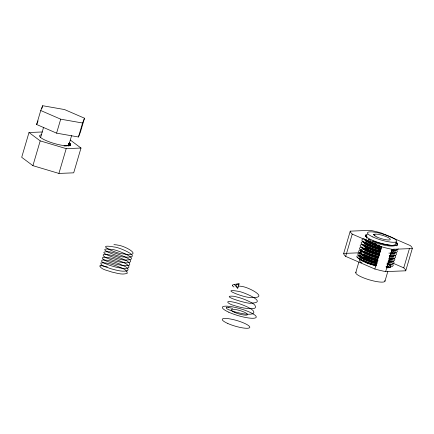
<?xml version="1.0" encoding="UTF-8"?>
<svg xmlns="http://www.w3.org/2000/svg" width="434" height="434" viewBox="0 0 434 434"><rect width="100%" height="100%" fill="white"/><g stroke="black" fill="none" stroke-linecap="round" stroke-linejoin="round"><path stroke-width="0.65" d="M393.215 258.886L393.02 259.429M392.39 261.691L392.038 262.38M360.394 251.08L360.502 250.809M359.591 253.776L359.585 254.08M64.02 145.96C65.67 145.949 69.765 145.965 68.816 143.345M42.44 131.969L28.997 132.511L21.7 157.303L32.908 165.669L58.91 173.432L73.699 172.83L80.995 148.037L70.319 140.073M36.63 124.498L40.742 110.524L42.662 105.717L64.541 109.558L84.5 118.211L80.388 132.186L78.467 136.992L56.588 133.151L36.63 124.498L38.073 120.896M41.729 108.891L42.662 105.717M40.53 137.676L43.557 127.395M32.908 165.669L40.205 140.876L28.997 132.511M56.588 133.151L60.7 119.176L40.742 110.524M58.91 173.432L66.207 148.64L80.995 148.037M68.973 144.517L71.583 135.663M78.467 136.992L82.579 123.017L84.5 118.211M343.685 253.429L350.238 231.154L370.327 230.335A32.29 6.602 16.4 0 1 381.128 232.933L410.309 245.579A32.29 6.602 16.4 0 1 412.3 248.53L405.741 270.805L385.658 271.619A32.29 6.602 16.4 0 1 374.857 269.026L345.676 256.38A32.29 6.602 16.4 0 1 343.685 253.429L359.753 252.778M345.676 256.38L352.234 234.105A32.29 6.602 16.4 0 1 350.238 231.154M355.761 272.612L358.815 262.234M374.857 269.026L381.41 246.751L352.234 234.105M385.658 271.619L392.211 249.344L412.3 248.53M384.969 281.189L387.828 271.456M405.741 270.805A32.29 6.602 16.4 0 0 403.75 267.854L409.49 248.362M395.602 250.852L395.586 250.055M398.276 248.904C396.893 250.857 393.893 250.196 391.815 250.282M394.777 253.651L394.848 253.179M391.506 264.778L391.284 265.109M397.175 245.416L397.159 244.326L395.992 242.948M395.564 250.939L395.119 251.4M393.85 256.624L393.996 255.772M359.645 253.646L360.052 253.31M397.121 245.498L396.698 245.866M394.62 253.906L394.278 254.194M392.949 259.505L392.591 259.792M393.714 256.782L393.437 256.993M363.03 242.373L363.556 242.08M68.615 146.036L69.25 145.146L68.849 143.876M391.951 262.456L391.381 262.771M360.681 250.635L361.582 250.223M393.323 257.058L392.938 257.232M393.92 254.384L393.486 254.541M392.227 259.977L391.614 260.172M390.529 265.57L389.9 265.76M394.49 251.693L393.828 251.872M390.925 262.923L387.812 263.221M392.466 257.378L391.294 257.579M234.425 284.482L239.156 283.516L237.691 288.485L234.425 284.482L232.96 284.807A16.454 2.734 18 0 0 232.461 285.556M391.191 261.051L388.17 261.273M238.95 284.216L236.302 284.747L236.053 285.588L237.897 287.791M390.231 262.022L389.976 262.06M389.499 264.534L389.238 264.577M100.287 265.825L100.004 265.885A8.268 1.416 17.2 0 0 99.695 266.047C101.762 269.883 107.909 270.458 111.804 272.047C116.768 272.991 122.475 275.297 127.346 273.181C127.021 268.863 120.207 267.838 116.92 266.015C111.771 264.425 106.314 262.179 100.851 262.966C100.032 266.14 108.326 267.42 110.545 268.657C116.046 270.062 121.943 272.096 127.629 270.767C130.254 267.463 121.639 265.326 119.73 263.997C114.175 261.952 108.343 259.825 102.343 260.004C98.578 261.859 107.985 264.447 109.102 265.131C115.005 266.997 121.211 268.874 127.466 268.277C132.224 266.633 124.601 262.852 122.686 262.131C116.849 259.624 110.67 257.536 104.29 257.15C98.789 257.487 106.471 261.48 108.343 261.767C114.413 263.943 120.804 265.76 127.303 265.619C132.929 265.489 127.601 260.552 124.965 260.047C119.117 257.243 112.84 255.197 106.384 254.433C100.238 253.564 104.019 257.357 107.263 258.197C113.377 260.736 119.892 262.51 126.516 262.868C141.544 261.534 111.267 251.091 108.712 251.828C92.106 251.026 123.413 261.371 125.697 259.993C143.508 260.042 115.021 248.975 111.505 249.382C91.997 246.924 120.565 257.932 124.417 256.966C145.048 258.724 119.513 247.12 114.218 247.011C92.675 243.132 117.408 254.156 123.251 253.863C144.343 257.102 126.028 246.024 117.771 245.123A12.114 2.338 18.4 0 0 116.838 244.917L113.914 244.63M365.667 236.394L366.914 236.28M361.332 251.15L362.184 251.058M363.844 242.785L364.712 242.698M394.305 249.154L393.893 249.208M389.092 266.704L386.965 266.845M392.58 254.736L390.443 254.872M391.614 256.494L391.235 256.537M390.877 259.006L390.443 259.06M363.415 238.787C356.911 241.06 372.79 245.85 374.081 246.637M358.077 255.762L356.851 256.174L356.9 257.074L360.985 260.389L367.641 263.395L376.126 266.02M392.992 252.81L390.801 252.924M390.237 256.125L389.949 256.152M390.432 260.367L388.69 260.438M360.508 249.892C353.352 251.997 368.602 256.662 370.121 257.546M363.041 241.532C355.658 243.599 371.271 248.405 372.811 249.273M362.265 244.315C354.361 245.98 371.032 251.563 372.285 252.154M393.448 249.252L392.971 249.284M392.575 252.04L391.322 252.083M359.943 252.659C352.028 254.612 368.374 259.733 369.963 260.557M390.595 258.452L389.043 258.49M226.846 307.229C223.483 308.753 234.132 311.433 235.092 311.905C240.827 313.321 246.924 315.095 252.838 313.82C256.711 311.145 249.1 307.945 247.049 306.811C241.467 304.267 235.57 302.14 229.434 301.489C224.356 301.5 231.653 305.053 233.226 305.211C239.367 307.256 245.818 308.883 252.333 308.655C258.132 308.786 255.062 304.115 251.774 302.889C246.132 299.672 239.904 297.507 233.546 296.238C217.884 295.087 249.561 304.755 251.243 303.106C269.156 302.644 242.026 291.371 238.12 291.301C217.976 287.769 246.111 298.375 250.19 297.306C270.924 299.053 248.97 287.265 242.356 286.554A6.147 1.052 19.7 0 0 241.537 286.353L238.423 286.001M388.229 265.982L387.475 266.009M361.712 247.087C353.553 248.758 369.432 254.036 371.021 254.791M390.356 257.644L389.569 257.655M365.26 235.939L366.833 235.982M386.933 266.009L387.209 266.009M390.925 253.065C392.987 253.516 399.638 253.12 396.605 249.74M386.808 266.986C388.869 267.431 395.531 267.056 392.515 263.671M390.03 255.843C392.173 256.369 398.987 255.81 395.678 252.409M389.141 258.626C391.18 259.027 397.918 258.816 395.027 255.371M388.251 261.404C390.356 261.886 397.278 261.512 394.099 258.04M387.356 264.181C389.374 264.545 396.193 264.507 393.443 260.997M373.457 234.322L373.853 234.371M102.576 265.841L107.361 266.91M373.934 234.382L374.341 234.441M228.355 307.364L232.619 308.39M60.7 119.176L82.579 123.017M385.066 244.57L384.676 244.494M379.712 254.248L378.92 254.058M379.056 256.174L376.273 255.48M378.811 257.015L376.82 256.527M377.906 259.776L377.113 259.592M381.367 247.787L375.074 246.045M381.123 248.628L380.325 248.438M380.461 250.554L373.424 248.557M379.821 251.297L380.217 251.389M377.249 261.707L368.39 259.087M377.005 262.543L376.207 262.353M376.099 265.31L372.133 264.268M379.56 253.315L373.278 251.563M376.343 264.469L368.211 262.098M381.264 248.568L379.929 248.335M377.754 258.848L368.585 256.071M380.352 251.329L379.023 251.102M377.146 262.489L375.811 262.255M376.235 265.25L371.797 264.062M379.441 254.091L378.123 253.863M378.529 256.857L376.424 256.423M376.712 259.489L377.618 259.619M379.907 251.221L378.627 250.998M378.996 253.982L377.721 253.76M377.168 259.51L372.312 258.154M379.528 248.237L380.379 248.351M375.41 262.152L376.256 262.272M376.723 259.396L372.746 258.29M379.929 248.237L376.392 247.261M378.231 250.895L379.018 250.998M375.811 262.158L373.034 261.507M377.325 253.657L378.106 253.76M379.484 248.123L376.831 247.391M377.83 250.792L378.573 250.885M375.367 262.044L372.708 261.306M376.929 253.554L377.661 253.646M376.745 256.402L370.679 254.574M377.434 250.684L378.128 250.765M376.533 253.445L377.217 253.527M376.3 256.288L371.097 254.715M377.037 250.575L377.683 250.646M376.137 253.337L376.772 253.407M378.448 244.939L378.844 245.053M375.871 255.371L374.694 255.035M376.641 250.461L377.244 250.526M375.741 253.223L376.327 253.282M376.251 250.353L376.799 250.402M375.887 253.158L372.003 251.959M375.92 250.147L376.359 250.277M375.448 253.033L372.426 252.1M375.481 250.017L375.86 250.239M372.274 261.176L372.643 261.393M371.363 263.932L371.743 264.154M40.205 140.876L66.207 148.64M374.303 254.921L370.18 253.57M375.958 247.13L376.37 247.358M375.047 249.886L375.47 250.12M371.835 261.046L372.253 261.279M371.352 264.04L369.215 263.259M375.524 246.995L375.98 247.244M374.613 249.751L375.084 250.006M371.406 260.91L371.867 261.159M370.967 263.921L368.791 263.123M376.001 244.103L376.495 244.364M371.884 258.024L372.377 258.284M375.095 246.859L375.594 247.125M374.184 249.621L374.694 249.886M370.972 260.78L371.482 261.04M376.115 244.244L375.15 243.832M371.455 257.888L371.998 258.165M374.667 246.724L375.215 247.006M374.314 249.767L372.909 249.208M370.544 260.644L371.097 260.921M371.618 258.04L370.191 257.471M374.238 246.588L374.83 246.886M370.121 260.503L370.717 260.801M373.934 249.642L372.497 249.067M375.356 244.006L373.891 243.414M374.699 245.926L373.587 245.552M373.82 246.452L374.455 246.762M371.238 257.921L369.773 257.329M369.703 260.367L370.338 260.677M372.904 251.443L369.025 250.038M374.976 243.881L364.744 239.384M369.068 263.313L361.18 260.069L357.562 257.584M373.707 246.512L365.314 242.823M369.594 260.433L364.289 258.366L360.535 256.282M373.056 248.432L369.269 247.022M368.694 263.188L363.697 261.252L360.084 259.326M371.916 252.029L366.09 249.707L362.542 247.564M372.448 249.149L367.24 247.076L363.643 245.015M373.875 243.507L365.813 239.828M370.652 254.666L362.737 251.102M369.757 257.422L364.885 255.48L361.544 253.635M373.224 245.427L369.535 244M367.853 261.973L366.806 261.588M368.716 258.111L368.054 257.867M367.978 260.628L367.316 260.378M372.486 244.071L372.15 243.946M371.754 246.583L371.412 246.458M369.828 253.445L368.797 253.055M369.692 252.295L369.15 252.089M368.954 254.812L368.417 254.606M367.696 258.827L367.018 258.572M368.244 255.941L367.251 255.55M366.464 261.458L364.234 260.546M366.687 258.442L364.533 257.53M367.473 257.362L366.98 257.161M366.703 259.982L366.215 259.787M368.135 252.794L367.5 252.534M368.699 249.908L367.766 249.517M373.837 234.729L374.352 234.94M366.931 255.42L365.417 254.769M366.882 252.273L367.186 252.404M368.65 246.756L368.054 246.496M393.199 263.281L403.75 267.854M369.231 243.87L368.363 243.479M367.175 249.257L367.468 249.387M366.296 252.013L366.584 252.143M363.942 260.416L363.101 260.026M366.611 248.997L366.887 249.127M366.008 251.883L364.218 250.993M365.13 254.639L363.822 254.004M364.251 257.4L363.448 257.015M367.213 246.111L367.484 246.241M366.334 248.866L364.636 247.988M366.687 245.856L365.086 244.982M367.061 242.845L366.367 242.47M362.949 256.76L362.482 256.51M361.614 259.266L361.18 259.022M366.155 242.346L365.748 242.107M360.979 258.903L360.502 258.604M392.971 250.385L393.974 251.036M364.701 244.743L364.348 244.516M396.041 242.422L397.718 243.669M365.135 242.709L364.641 242.367M361.272 255.789L360.936 255.555M69.342 143.426L70.568 144.3M364.338 239.118L363.963 238.857M362.564 250.988L362.092 250.646M365.206 241.754L364.885 241.526M360.247 258.431L359.786 258.089M359.998 259.272L359.471 258.87M365.65 239.714L365.206 239.384M361.788 252.794L361.484 252.572M396.052 242.188C400.273 244.592 394.951 246.447 392.586 245.476A16.476 3.369 16.4 0 1 371.602 239.899A16.476 3.369 16.4 0 1 367.674 234.224M360.779 255.442L360.372 255.116M361.495 257.476L360.583 256.7M392.96 250.836L393.312 251.112M362.336 249.81L362.064 249.593M360.388 256.168L360.008 255.848M68.735 143.708L70.498 145.667M363.513 244.906L363.16 244.592M361.218 252.355L360.882 252.046M360.849 253.087L360.546 252.783M360.253 255.013L359.873 254.612M359.531 257.867L359.298 257.606M361.826 249.382L361.544 249.083M69.424 143.112L69.326 143.008A16.101 3.293 16.4 0 1 53.859 143.372A16.101 3.293 16.4 0 1 41.675 134.79M391.414 261.051L392.005 261.897M360.79 251.942L360.573 251.66M360.47 251.481L360.388 251.156M69.852 143.177A16.156 3.998 14.1 0 1 69.011 145.884M69.158 142.894A16.28 3.331 16.4 0 1 69.256 142.992M365.189 236.129A16.492 2.957 17.1 0 1 366.621 235.407M373.018 241.044A16.492 2.935 15.8 0 1 372.703 240.919M370.094 239.818A16.492 2.935 15.8 0 1 368.602 239.096M384.546 244.337A16.492 3.174 14.9 0 1 373.316 241.12M392.369 245.367A16.492 3.521 14.8 0 1 384.953 244.434M373.831 234.653A11.881 2.43 16.4 0 1 374.347 234.691M365.043 240.159A16.492 2.946 17.1 0 1 364.348 239.042M372.486 243.919A16.492 2.94 15.8 0 1 365.249 240.29M381.752 246.658A16.492 3.168 14.9 0 1 372.86 244.017M364.668 243.268A16.492 2.94 17 0 1 363.649 241.472M372.643 247.027A16.492 2.946 15.8 0 1 364.739 243.273M380.878 249.404A16.492 3.201 14.8 0 1 372.67 247.006M391.354 250.857A16.492 3.548 14.8 0 0 393.416 250.738A16.492 3.797 15.7 0 0 395.157 250.147M363.036 245.4A16.492 2.946 17.1 0 1 362.705 244.575M394.517 252.816A16.492 2.919 16.1 0 1 388.902 253.087M379.75 251.221A16.492 2.919 16.1 0 1 365.336 245.763M392.244 250.027A16.492 2.919 16.1 0 1 393.133 250.581M362.412 248.367A16.492 2.951 17.1 0 1 361.961 247.147A16.492 2.919 16 0 0 361.989 247.836M369.459 252.078A16.492 2.935 15.8 0 1 362.612 248.514M379.104 255.002A16.492 3.179 14.9 0 1 370.012 252.262M390.958 256.451A16.492 3.532 14.8 0 1 389.732 256.489M393.85 255.371A16.492 3.792 15.7 0 1 391.392 256.396M361.766 251.297A16.492 2.951 17.1 0 1 361.234 249.794A16.492 2.924 16 0 0 361.278 250.781M369.198 255.062A16.492 2.935 15.8 0 1 361.869 251.346M378.204 257.747A16.492 3.174 14.9 0 1 369.28 255.062M390.491 259.185A16.492 3.526 14.8 0 1 388.81 259.25M392.819 258.404A16.492 3.787 15.7 0 1 390.529 259.163M360.958 254.085A16.492 2.946 17.1 0 1 360.274 252.816A16.492 2.924 15.9 0 0 360.562 253.7M368.379 257.845A16.492 2.946 15.8 0 1 361.256 254.308M377.303 260.503A16.492 3.19 14.9 0 1 369.057 258.056M389.727 261.962A16.492 3.543 14.8 0 1 387.931 262.033M392.124 261.056A16.492 3.797 15.7 0 1 390.009 261.908M361.598 256.966A15.868 2.338 28.3 0 1 361.723 256.999M376.745 263.281A16.487 2.745 24.5 0 1 364.679 257.069M387.155 262.982A16.487 2.745 24.5 0 1 390.464 266.33M381.698 246.691A16.492 3.483 14.8 0 1 371.943 243.702M371.569 243.593A16.492 3.136 15 0 1 364.706 239.796M364.603 239.72A16.492 2.924 15.9 0 1 364.365 239.286M395.011 250.277A16.492 3.814 16.9 0 1 393.654 250.722M393.595 250.754A16.492 3.776 15.6 0 1 391.929 250.917M380.786 249.441A16.492 3.494 14.8 0 1 371.493 246.615M371.075 246.479A16.492 3.13 15 0 1 364.023 242.704M363.86 242.568A16.492 2.924 16 0 1 363.611 241.554M393.432 250.114A16.492 3.608 17.8 0 1 393.589 250.244M394.435 252.865A16.492 3.819 16.8 0 1 393.128 253.429M393.215 253.456A16.492 3.797 15.8 0 1 391.067 253.706M379.886 252.219A16.492 3.553 14.9 0 1 371.309 249.637M371.195 249.642A16.492 3.201 14.8 0 1 363.383 245.671M363.296 245.644A16.492 2.946 15.7 0 1 362.716 244.526M393.855 255.447A16.492 2.973 17.3 0 1 389.184 255.995M379.343 253.923A16.492 2.973 17.3 0 1 365.227 248.378M392.781 258.469A16.492 3.819 16.8 0 1 391.099 259.103M390.741 259.179A16.492 3.765 15.5 0 1 389.331 259.282M378.486 257.845A16.492 3.477 14.8 0 1 368.656 254.845M368.005 254.622A16.492 3.13 15 0 1 361.424 250.933M392.157 261.04A16.492 3.814 16.9 0 1 390.28 261.886A16.492 3.776 15.6 0 1 388.463 262.071M377.992 260.709A16.492 3.505 14.8 0 1 367.896 257.65M367.728 257.622A16.492 3.152 14.9 0 1 360.643 253.754M391.001 264.132A16.492 3.819 16.8 0 1 389.721 264.604M389.482 264.675A16.492 3.776 15.6 0 1 387.546 264.838M377.07 263.443A16.492 3.494 14.8 0 1 367.744 260.66M366.99 260.4A16.492 3.136 15 0 1 360.03 256.722M359.77 256.494A16.492 2.924 16 0 1 359.564 255.414M389.32 264.035A16.492 3.543 18 0 1 389.759 264.425M390.508 266.747A16.492 3.797 17.1 0 1 386.998 267.789M390.546 266.666A16.476 3.369 16.4 0 1 386.77 267.778M389.146 264.729A16.476 3.369 16.4 0 1 389.482 265M374.748 235.109A12.304 2.181 16.5 0 1 375.16 235.163M358.338 255.859A17.881 3.081 15.9 0 1 359.271 255.821M359.298 255.838A14.132 2.49 16.4 0 1 359.477 255.838M358.652 256.282A14.311 2.929 16.4 0 1 360.008 256.114M392.211 249.344A32.29 6.602 16.4 0 1 381.41 246.751M379.224 246.653A15.233 3.374 17.9 0 1 366.041 239.872M370.321 245.769A15.233 2.729 17.4 0 1 365.672 243.083M380.64 248.834A15.233 2.859 14.9 0 1 370.793 245.742M392.417 250.011A15.233 3.494 15.4 0 1 391.105 250.125M370.001 248.753A15.233 2.729 17.4 0 1 364.484 245.498M379.734 251.536A15.233 2.859 14.9 0 1 370.82 248.796M392.352 252.626A15.233 3.499 15.4 0 1 390.714 252.881M393.318 250.586A15.233 3.499 15.4 0 1 393.616 251.129M369.448 251.633A15.233 2.712 17.3 0 1 363.828 248.443M379.49 254.454A15.233 2.875 14.9 0 1 370.251 251.677M390.508 255.61A15.233 3.51 15.4 0 1 389.287 255.691M369.486 254.72A15.233 2.702 17.2 0 1 363.632 251.687M377.96 257.074A15.233 2.902 14.8 0 1 369.904 254.649M390.356 258.29A15.233 3.521 15.5 0 1 388.869 258.469M390.86 261.181A15.233 2.734 17.4 0 1 390.698 261.507M389.965 261.848A15.233 2.734 17.4 0 1 389.135 261.957M377.716 259.999A15.233 2.734 17.4 0 1 363.258 254.042M366.486 259.798A15.233 2.723 17.4 0 1 360.985 256.396M376.837 262.782A15.233 2.864 14.9 0 1 367.506 259.939M388.49 263.91A15.233 3.499 15.4 0 1 386.743 264.062M362.119 259.608A14.544 3.977 5.9 0 1 361.5 259.244M361.934 262.912A15.217 3.678 7.4 0 1 359.661 260.058M375.947 265.537A15.233 2.875 14.9 0 1 366.719 262.727M388.267 266.557A15.233 3.51 15.5 0 1 385.929 266.845M389.369 264.74A15.233 3.51 15.5 0 1 389.515 265.055M374.613 234.984A14.81 6.152 18.4 0 1 374.949 235.011M395.662 243.083A15.233 3.358 18 0 1 393.79 245.02M395.184 245.46A15.233 3.51 15.4 0 1 383 244.928A15.233 3.51 15.4 0 1 368.374 239.389M367.012 238.299A15.233 3.51 15.4 0 1 366.828 236.129M379.636 246.403A15.233 3.472 15.3 0 1 370.5 243.132M369.839 243.073A15.233 2.826 15 0 1 365.428 239.877M393.643 250.299A15.233 3.391 17.9 0 1 391.994 250.673M381.101 249.713A15.233 3.483 15.3 0 1 370.511 246.241M369.529 246.089A15.233 2.843 14.9 0 1 364.663 242.389M393.171 252.843A15.233 3.374 17.9 0 1 391.099 253.451M392.52 250.711A15.233 3.374 17.9 0 1 392.748 250.939M380.195 252.469A15.233 3.494 15.4 0 1 369.98 249.132M368.992 248.991A15.233 2.854 14.9 0 1 363.79 245.416M391.517 256.027A15.233 3.364 17.9 0 1 390.421 256.206M379.685 255.322A15.233 3.505 15.4 0 1 369.703 252.132M369.139 252.127A15.233 2.87 14.9 0 1 363.074 248.492M391.604 258.555A15.233 3.358 17.9 0 1 390.562 259.548M377.998 257.899A15.233 3.358 17.9 0 1 364.175 251.769M390.746 261.176A15.233 3.401 17.8 0 1 388.522 261.832M377.889 260.872A15.233 3.483 15.3 0 1 367.213 257.378M365.987 257.118A15.233 2.843 14.9 0 1 361.343 253.662M389.645 264.165A15.233 3.38 17.9 0 1 387.508 264.615M376.989 263.639A15.233 3.499 15.4 0 1 366.453 260.167M365.319 260.102A15.217 2.854 14.9 0 1 360.741 257.313M360.876 256.782A15.38 1.649 13.9 0 1 361.289 256.738M359.488 256.754A12.212 2.132 15.8 0 1 360.513 256.532M384.828 280.483A15.223 3.114 16.4 0 1 369.562 279.908A15.223 3.114 16.4 0 1 356.222 272.096M101.583 265.749A8.902 1.579 17.6 0 1 102.543 265.825M100.151 265.776A13.123 2.284 17.3 0 1 101.388 265.673M233.959 287.015A15.038 2.517 17.1 0 1 232.391 285.534M228.333 307.353A8.94 1.313 18.3 0 0 227.617 307.256L227.443 307.25A7.139 1.036 18.1 0 0 226.836 307.223M372.866 236.975A15.223 3.114 16.4 0 0 396.535 241.629A15.223 3.114 16.4 0 0 376.875 232.564A15.223 3.114 16.4 0 0 372.866 236.975M376.886 237.013A8.588 1.758 16.4 0 0 390.242 239.633A8.588 1.758 16.4 0 0 379.148 234.523A8.588 1.758 16.4 0 0 376.886 237.013M227.85 323.509A14.338 2.929 16.4 0 0 249.729 327.545A14.338 2.929 16.4 0 0 230.53 319.012A14.338 2.929 16.4 0 0 227.85 323.509M234.197 312.209A8.588 1.758 16.4 0 0 247.483 314.775A8.588 1.758 16.4 0 0 236.27 309.664A8.588 1.758 16.4 0 0 234.197 312.209M228.799 312.209A17.637 3.608 16.4 0 0 256.087 317.471A17.637 3.608 16.4 0 0 233.058 306.968A17.637 3.608 16.4 0 0 228.799 312.209"/></g></svg>
